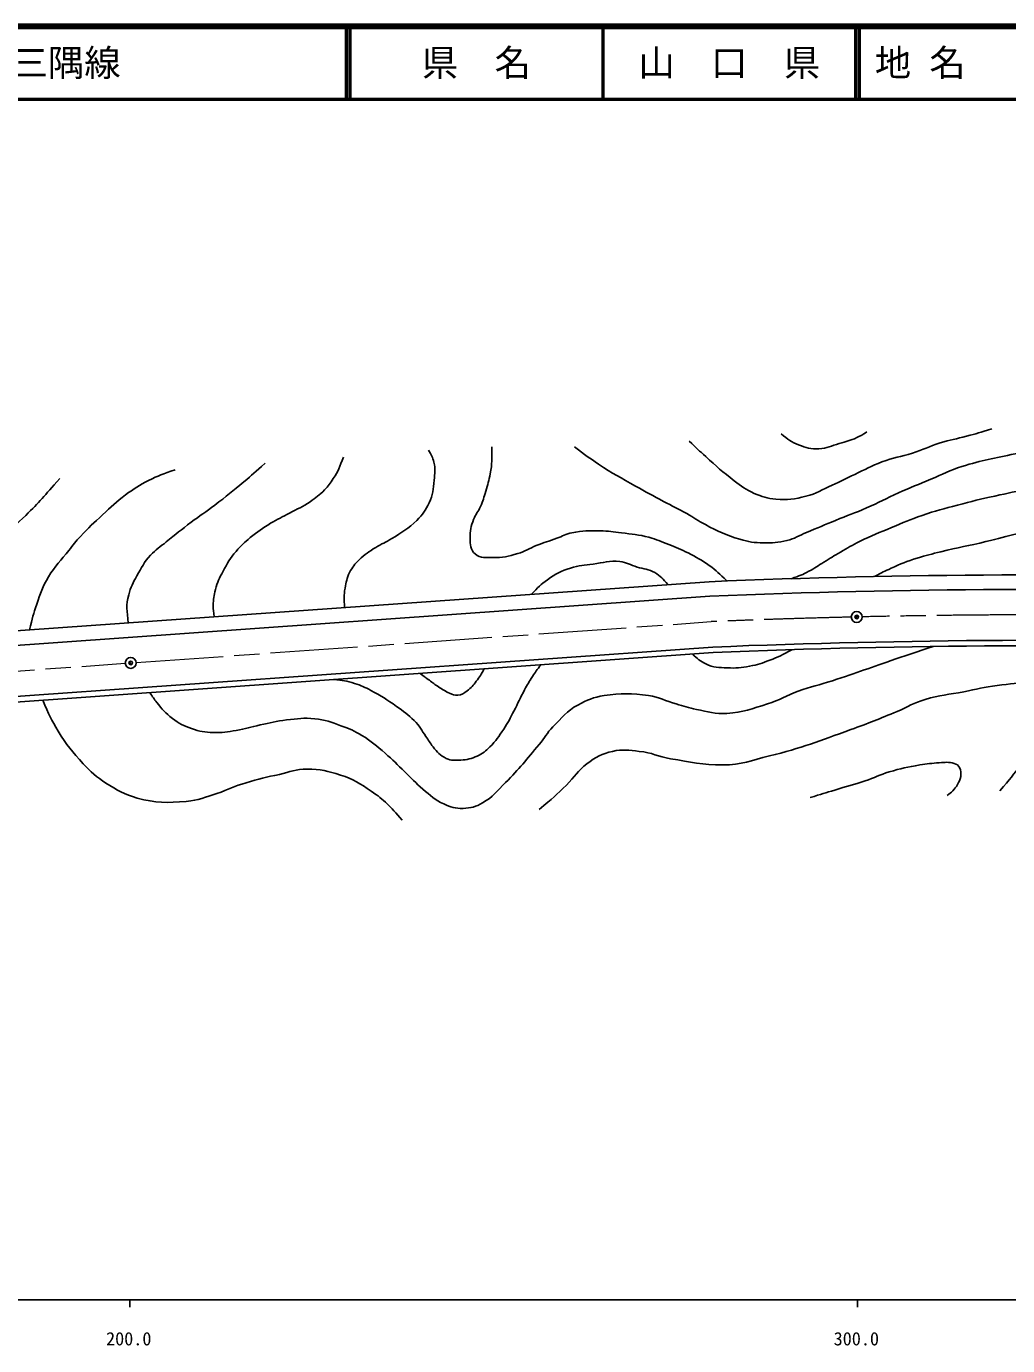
# Model space of a CAD drawing. Units: millimetres, scale not verified. Extents: x 40000 to 680000, y 20000 to 380000.
# Drawn here: x 253776 to 388638, y 198715 to 380000 of the extents above; entities that cross this region are included whole.
import ezdxf
from ezdxf.enums import TextEntityAlignment as Align

# ---------------------------------------------------------------- set-up
doc = ezdxf.new("R2010")
doc.units = ezdxf.units.MM
doc.header["$LTSCALE"] = 1000
doc.header["$PDMODE"] = 32
doc.header["$PDSIZE"] = 500
doc.linetypes.add('CHAIN', pattern=[18.5, 12, -1.5, 3.5, -1.5])
for name, color, linetype, lineweight in [('S-BGD', 7, 'Continuous', 25), ('S-BMK', 2, 'CHAIN', 13), ('S-BMK-SRVR', 3, 'Continuous', 25), ('S-TTL', 2, 'Continuous', 140), ('S-TTL-BAND', 7, 'Continuous', 25), ('S-TTL-LINE', 7, 'Continuous', 50)]:
    doc.layers.add(name, color=color, linetype=linetype, lineweight=lineweight)
doc.layers.add('S-TTL-TXT', color=7, linetype='Continuous')
doc.styles.add('ＭＳ ゴシック', font='')
doc.styles.get('ＭＳ ゴシック').set_extended_font_data('MS Gothic')

msp = doc.modelspace()

# ---------------------------------------------------------------- linework, layer by layer
at = {"layer": 'S-BGD'}
for p, q in [((212266, 294073), (347607, 303693)), ((131313, 286313), (347719, 301696)), ((207917, 284741), (348111, 294706)), ((212958, 284347), (348153, 293957))]:
    msp.add_line(p, q, dxfattribs=at)
for radius, start, end in [(1109443, 88.20797, 92.36306), (1107443, 88.20752, 92.36153), (1100443, 88.20595, 92.35611), (1099693, 88.20578, 92.35553)]:
    msp.add_arc((393351, -804806), radius, start, end, dxfattribs=at)
for points, knots in [([(344875, 323020), (345943, 321981), (346240, 321707), (347138, 320891), (348624, 319538), (349455, 318768), (351064, 317563), (352074, 316807), (352633, 316332), (353792, 315833), (354904, 315355), (355581, 315141), (356787, 315035), (358400, 314892), (359341, 315045), (360913, 315434), (362394, 315800), (363113, 316343), (364506, 316964), (365738, 317514), (366411, 317859), (367634, 318428), (369088, 319106), (369858, 319595), (371360, 320159), (372955, 320757), (373934, 320828), (375553, 321356), (377054, 321847), (377839, 322282), (379346, 322754), (380754, 323195), (381583, 323298), (383006, 323686), (384363, 324055), (384801, 324185), (386466, 324684)], [0, 0, 0, 0, 1, 1, 1, 2, 2, 2, 3, 3, 3, 4, 4, 4, 5, 5, 5, 6, 6, 6, 7, 7, 7, 8, 8, 8, 9, 9, 9, 10, 10, 10, 11, 11, 11, 12, 12, 12, 12]), ([(329107, 322212), (330650, 321041), (331101, 320722), (332426, 319835), (334338, 318554), (335495, 317970), (337494, 316830), (338985, 315979), (339835, 315528), (341351, 314722), (342589, 314063), (343312, 313749), (344535, 313062), (345549, 312493), (346062, 312077), (347092, 311537), (348879, 310601), (349916, 310105), (351846, 309519), (353067, 309148), (353799, 309035), (355075, 309026), (356343, 309017), (357070, 309052), (358305, 309340), (359414, 309599), (359944, 310024), (360996, 310461), (362555, 311110), (363424, 311481), (364987, 312121), (366647, 312799), (367604, 313110), (369248, 313825), (370987, 314581), (371912, 315115), (373644, 315888), (375364, 316656), (376345, 317047), (378084, 317772), (379745, 318463), (380628, 318983), (382345, 319521), (385147, 320399), (386791, 320626), (389655, 321270), (391754, 321742), (392938, 321971), (395038, 322436), (398444, 323191), (399521, 323455), (403739, 324455)], [0, 0, 0, 0, 1, 1, 1, 2, 2, 2, 3, 3, 3, 4, 4, 4, 5, 5, 5, 6, 6, 6, 7, 7, 7, 8, 8, 8, 9, 9, 9, 10, 10, 10, 11, 11, 11, 12, 12, 12, 13, 13, 13, 14, 14, 14, 15, 15, 15, 16, 16, 16, 17, 17, 17, 17]), ([(357519, 324018), (358478, 323231), (358883, 322898), (359915, 322488), (360947, 322077), (361598, 321928), (362709, 321955), (363838, 321983), (364424, 322362), (365504, 322687), (366449, 322972), (367013, 323055), (367900, 323486), (368465, 323761), (368680, 323878), (369298, 324284)], [0, 0, 0, 0, 1, 1, 1, 2, 2, 2, 3, 3, 3, 4, 4, 4, 5, 5, 5, 5]), ([(358923, 304102), (360064, 304520), (360426, 304646), (361330, 305121), (362159, 305557), (362567, 305900), (363367, 306386), (364253, 306925), (364752, 307224), (365650, 307744), (366677, 308338), (367241, 308696), (368303, 309225), (369975, 310056), (370959, 310424), (372685, 311138), (374315, 311811), (375213, 312232), (376881, 312804), (378757, 313447), (379840, 313713), (381756, 314223), (383745, 314753), (384869, 315011), (386878, 315457), (388751, 315874), (389804, 316094), (391691, 316445), (393756, 316828), (394934, 316922), (396998, 317309), (400126, 317893), (401851, 318352), (404959, 319036), (406889, 319461), (407965, 319723), (409895, 320147), (412786, 320782), (414436, 321007), (417301, 321752), (418909, 322170), (419802, 322444), (421373, 322986), (422368, 323329), (422700, 323446), (423903, 323911)], [0, 0, 0, 0, 1, 1, 1, 2, 2, 2, 3, 3, 3, 4, 4, 4, 5, 5, 5, 6, 6, 6, 7, 7, 7, 8, 8, 8, 9, 9, 9, 10, 10, 10, 11, 11, 11, 12, 12, 12, 13, 13, 13, 14, 14, 14, 15, 15, 15, 15]), ([(309058, 321764), (309456, 321084), (309594, 320786), (309776, 320104), (310024, 319173), (309907, 318597), (309821, 317637), (309710, 316405), (309687, 315656), (309148, 314542), (308644, 313501), (308277, 312922), (307444, 312121), (306241, 310965), (305406, 310490), (303990, 309609), (303158, 309091), (302625, 308916), (301792, 308398), (300846, 307809), (300298, 307476), (299505, 306694), (298899, 306096), (298587, 305705), (298204, 304944), (297810, 304162), (297729, 303654), (297576, 302792), (297396, 301768), (297436, 301332), (297497, 300131)], [0, 0, 0, 0, 1, 1, 1, 2, 2, 2, 3, 3, 3, 4, 4, 4, 5, 5, 5, 6, 6, 6, 7, 7, 7, 8, 8, 8, 9, 9, 9, 10, 10, 10, 10]), ([(350045, 303791), (348999, 304841), (348648, 305188), (347630, 305931), (346565, 306709), (345889, 307034), (344715, 307635), (343709, 308150), (343118, 308383), (342069, 308802), (341013, 309222), (340430, 309493), (339333, 309788), (337892, 310176), (337044, 310216), (335565, 310416), (334432, 310570), (333793, 310650), (332650, 310685), (331123, 310732), (330249, 310698), (328748, 310416), (327903, 310258), (327494, 309943), (326685, 309654), (325584, 309260), (324950, 309088), (323859, 308667), (322842, 308274), (322354, 307836), (321303, 307546), (320003, 307187), (319241, 306968), (317894, 307008), (316929, 307036), (316211, 306880), (315472, 307501), (314794, 308071), (314788, 308768), (314754, 309654), (314715, 310687), (314889, 311285), (315248, 312255), (315517, 312983), (315877, 313294), (316190, 314004), (316540, 314800), (316662, 315278), (316907, 316112), (317182, 317050), (317355, 317574), (317535, 318534), (317800, 319949), (317760, 320518), (317759, 322212)], [0, 0, 0, 0, 1, 1, 1, 2, 2, 2, 3, 3, 3, 4, 4, 4, 5, 5, 5, 6, 6, 6, 7, 7, 7, 8, 8, 8, 9, 9, 9, 10, 10, 10, 11, 11, 11, 12, 12, 12, 13, 13, 13, 14, 14, 14, 15, 15, 15, 16, 16, 16, 17, 17, 17, 18, 18, 18, 18]), ([(254218, 297055), (254601, 298728), (254727, 299238), (255192, 300594), (255712, 302108), (255972, 302995), (256807, 304361), (257745, 305895), (258510, 306590), (259632, 307994), (260239, 308753), (260539, 309213), (261202, 309923), (262336, 311136), (263027, 311763), (264252, 312883), (265453, 313981), (266082, 314654), (267392, 315619), (268570, 316487), (269274, 316924), (270576, 317592), (271939, 318292), (272492, 318478), (274209, 319072)], [0, 0, 0, 0, 1, 1, 1, 2, 2, 2, 3, 3, 3, 4, 4, 4, 5, 5, 5, 6, 6, 6, 7, 7, 7, 8, 8, 8, 8]), ([(286588, 319969), (285206, 318720), (284829, 318391), (283673, 317413), (282149, 316125), (281271, 315433), (279681, 314229), (278421, 313274), (277670, 312801), (276407, 311851), (275050, 310833), (274311, 310235), (272998, 309160), (272142, 308460), (271600, 308130), (270845, 307321), (269940, 306352), (269610, 305653), (268961, 304496), (268420, 303531), (268125, 302964), (267840, 301895), (267451, 300431), (267594, 299698), (267768, 298018)], [0, 0, 0, 0, 1, 1, 1, 2, 2, 2, 3, 3, 3, 4, 4, 4, 5, 5, 5, 6, 6, 6, 7, 7, 7, 8, 8, 8, 8]), ([(279587, 298858), (279477, 299561), (279457, 299804), (279457, 300414), (279456, 301282), (279560, 301771), (279771, 302612), (280028, 303641), (280308, 304185), (280802, 305124), (281398, 306254), (281769, 306885), (282596, 307860), (283277, 308663), (283708, 309079), (284525, 309743), (285569, 310592), (286198, 311020), (287350, 311717), (288336, 312313), (288940, 312557), (289952, 313107), (291061, 313710), (291736, 313963), (292777, 314677), (293599, 315240), (294052, 315582), (294751, 316292), (295294, 316843), (295533, 317217), (295962, 317861), (296669, 318925), (296813, 319430), (297352, 320822)], [0, 0, 0, 0, 1, 1, 1, 2, 2, 2, 3, 3, 3, 4, 4, 4, 5, 5, 5, 6, 6, 6, 7, 7, 7, 8, 8, 8, 9, 9, 9, 10, 10, 10, 11, 11, 11, 11]), ([(370347, 304398), (371407, 304967), (371718, 305119), (372619, 305534), (373982, 306161), (374764, 306486), (376196, 306930), (377460, 307321), (378183, 307490), (379468, 307802), (381878, 308388), (383249, 308628), (385662, 309198), (387408, 309610), (388373, 309894), (390112, 310332), (392632, 310967), (394039, 311346), (396568, 311946), (398269, 312350), (399228, 312552), (400930, 312950), (403916, 313647), (405573, 314106), (408564, 314782), (410282, 315170), (411239, 315416), (412970, 315741), (415637, 316243), (417164, 316352), (419818, 316919), (421403, 317257), (422249, 317622), (423832, 317966), (425113, 318245), (425848, 318311), (427147, 318490), (428353, 318655), (429035, 318694), (430244, 318838), (431335, 318969), (431938, 319143), (433036, 319187), (433975, 319226), (434568, 319374), (435435, 319013), (436015, 318772), (436459, 318563), (436656, 317966), (436896, 317239), (436540, 316761), (436264, 316047), (435886, 315068), (435399, 314656), (434824, 313778), (434214, 312845), (433822, 312356), (433210, 311423), (432316, 310059), (431895, 309243), (430986, 307889), (429964, 306367), (429584, 305876), (428230, 304090)], [0, 0, 0, 0, 1, 1, 1, 2, 2, 2, 3, 3, 3, 4, 4, 4, 5, 5, 5, 6, 6, 6, 7, 7, 7, 8, 8, 8, 9, 9, 9, 10, 10, 10, 11, 11, 11, 12, 12, 12, 13, 13, 13, 14, 14, 14, 15, 15, 15, 16, 16, 16, 17, 17, 17, 18, 18, 18, 19, 19, 19, 20, 20, 20, 21, 21, 21, 21]), ([(258355, 317856), (256186, 315399), (255601, 314689), (253682, 312809), (252458, 311610), (251733, 310979), (250473, 309818), (249542, 308960), (249012, 308489), (248074, 307637), (246894, 306566), (246140, 306060), (245052, 304896), (244105, 303882), (243604, 303270), (242872, 302092), (242196, 301006), (241827, 300372), (241407, 299163), (241005, 298005), (240932, 297504), (240741, 296097)], [0, 0, 0, 0, 1, 1, 1, 2, 2, 2, 3, 3, 3, 4, 4, 4, 5, 5, 5, 6, 6, 6, 7, 7, 7, 7]), ([(323204, 301958), (324103, 302938), (324448, 303280), (325384, 303958), (326513, 304776), (327238, 305155), (328568, 305572), (329739, 305940), (330446, 305953), (331663, 306111), (333095, 306296), (333908, 306640), (335341, 306469), (336309, 306354), (336789, 306002), (337718, 305707), (338663, 305406), (339287, 305450), (340140, 304944), (340958, 304460), (341263, 304098), (341924, 303289)], [0, 0, 0, 0, 1, 1, 1, 2, 2, 2, 3, 3, 3, 4, 4, 4, 5, 5, 5, 6, 6, 6, 7, 7, 7, 7]), ([(270738, 288454), (271154, 287799), (271302, 287605), (271704, 287091), (272440, 286147), (272905, 285639), (273846, 284899), (274762, 284177), (275384, 283885), (276486, 283504), (277607, 283116), (278288, 283003), (279474, 282956), (280705, 282908), (281397, 283056), (282612, 283255), (283912, 283468), (284611, 283731), (285900, 284002), (287315, 284300), (288099, 284533), (289536, 284700), (291045, 284874), (291911, 285008), (293421, 284849), (294862, 284697), (295648, 284402), (297008, 283903), (298176, 283474), (298837, 283211), (299897, 282558), (301231, 281734), (301893, 281136), (303085, 280117), (304183, 279178), (304728, 278573), (305774, 277577), (306751, 276647), (307232, 276052), (308265, 275186), (309324, 274297), (309894, 273710), (311154, 273143), (312118, 272710), (312737, 272511), (313794, 272546), (314884, 272581), (315545, 272739), (316484, 273293), (317896, 274126), (318458, 274927), (319622, 276082), (321559, 278005), (322495, 279226), (324254, 281312), (325032, 282235), (325297, 282897), (326147, 283753), (327401, 285015), (328011, 285911), (329584, 286742), (330901, 287437), (331696, 287826), (333170, 288037), (335539, 288375), (336932, 288400), (339297, 288037), (340824, 287802), (341597, 287315), (343083, 286891), (344168, 286582), (344766, 286364), (345872, 286144), (347489, 285823), (348411, 285504), (350056, 285596), (352290, 285722), (353498, 286230), (355635, 286891), (357344, 287420), (358189, 288023), (359869, 288635), (361668, 289289), (362730, 289490), (364551, 290079), (367976, 291187), (369858, 291918), (373268, 293068), (375270, 293743), (375901, 293955), (378398, 294785)], [0, 0, 0, 0, 1, 1, 1, 2, 2, 2, 3, 3, 3, 4, 4, 4, 5, 5, 5, 6, 6, 6, 7, 7, 7, 8, 8, 8, 9, 9, 9, 10, 10, 10, 11, 11, 11, 12, 12, 12, 13, 13, 13, 14, 14, 14, 15, 15, 15, 16, 16, 16, 17, 17, 17, 18, 18, 18, 19, 19, 19, 20, 20, 20, 21, 21, 21, 22, 22, 22, 23, 23, 23, 24, 24, 24, 25, 25, 25, 26, 26, 26, 27, 27, 27, 28, 28, 28, 29, 29, 29, 30, 30, 30, 30]), ([(345318, 293756), (346018, 293066), (346359, 292786), (347163, 292390), (348215, 291872), (348944, 291900), (350115, 291846), (351315, 291792), (351999, 291870), (353182, 292079), (354288, 292275), (354886, 292504), (355940, 292895), (357181, 293355), (357614, 293604), (359002, 294350)], [0, 0, 0, 0, 1, 1, 1, 2, 2, 2, 3, 3, 3, 4, 4, 4, 5, 5, 5, 5]), ([(295964, 290248), (297310, 290108), (297789, 290080), (298895, 289720), (299798, 289426), (300287, 289195), (301124, 288745), (302551, 287976), (303337, 287508), (304653, 286562), (305638, 285855), (306204, 285463), (307068, 284612), (307825, 283865), (308079, 283296), (308693, 282429), (309086, 281875), (309231, 281508), (309669, 280989), (310274, 280272), (310639, 279827), (311480, 279410), (312183, 279061), (312692, 279142), (313477, 279178), (314391, 279220), (314911, 279375), (315752, 279735), (316516, 280062), (316868, 280417), (317471, 280989), (318342, 281816), (318697, 282412), (319375, 283404), (320007, 284329), (320239, 284924), (320768, 285912), (321373, 287042), (321637, 287714), (322254, 288838), (322649, 289557), (322869, 289964), (323322, 290649), (323757, 291307), (323928, 291526), (324516, 292277)], [0, 0, 0, 0, 1, 1, 1, 2, 2, 2, 3, 3, 3, 4, 4, 4, 5, 5, 5, 6, 6, 6, 7, 7, 7, 8, 8, 8, 9, 9, 9, 10, 10, 10, 11, 11, 11, 12, 12, 12, 13, 13, 13, 14, 14, 14, 15, 15, 15, 15]), ([(307889, 291095), (308496, 290627), (308656, 290503), (309158, 290138), (309642, 289786), (309909, 289581), (310412, 289256), (310992, 288881), (311308, 288642), (311944, 288373), (312358, 288199), (312611, 288060), (313059, 288095), (313617, 288138), (313910, 288364), (314359, 288698), (314925, 289119), (315171, 289449), (315613, 289999), (316113, 290620), (316257, 290901), (316707, 291722)], [0, 0, 0, 0, 1, 1, 1, 2, 2, 2, 3, 3, 3, 4, 4, 4, 5, 5, 5, 6, 6, 6, 7, 7, 7, 7]), ([(324276, 272395), (326089, 273953), (326603, 274379), (328002, 275748), (329138, 276859), (329553, 277723), (330824, 278676), (332044, 279590), (332847, 280053), (334337, 280379), (335738, 280686), (336582, 280525), (338009, 280379), (339730, 280203), (340617, 279665), (342321, 279368), (345105, 278882), (346681, 278542), (349507, 278516), (352047, 278493), (353427, 279136), (355894, 279740), (360352, 280831), (362750, 281818), (367072, 283360), (369596, 284260), (370983, 284840), (373460, 285862), (374967, 286483), (375727, 287057), (377292, 287512), (379329, 288103), (380533, 288176), (382615, 288576), (384401, 288920), (385387, 289216), (387193, 289428), (389037, 289644), (390074, 289823), (391930, 289800), (392578, 289793), (392951, 289795), (393580, 289641), (394264, 289474), (394781, 289548), (395284, 289055), (395794, 288555), (395607, 287958), (395550, 287245), (395444, 285937), (394840, 285315), (394219, 284158), (392978, 281847), (392074, 280663), (390493, 278569), (389397, 277118), (389002, 276623), (387566, 274950)], [0, 0, 0, 0, 1, 1, 1, 2, 2, 2, 3, 3, 3, 4, 4, 4, 5, 5, 5, 6, 6, 6, 7, 7, 7, 8, 8, 8, 9, 9, 9, 10, 10, 10, 11, 11, 11, 12, 12, 12, 13, 13, 13, 14, 14, 14, 15, 15, 15, 16, 16, 16, 17, 17, 17, 18, 18, 18, 19, 19, 19, 19]), ([(256035, 287409), (256877, 285389), (257180, 284725), (258146, 283132), (259284, 281253), (260087, 280289), (261585, 278684), (262677, 277513), (263360, 276895), (264703, 276024), (266270, 275008), (267216, 274460), (269014, 273960), (271557, 273253), (273124, 273295), (275755, 273502), (277453, 273635), (278351, 274086), (279974, 274602), (281556, 275106), (282375, 275587), (283964, 276070), (285730, 276606), (286746, 276822), (288549, 277216), (290029, 277539), (290841, 277956), (292356, 277950), (294176, 277942), (295209, 277681), (296941, 277124), (298711, 276556), (299620, 275963), (301160, 274923), (303051, 273647), (303668, 272886), (305425, 270934)], [0, 0, 0, 0, 1, 1, 1, 2, 2, 2, 3, 3, 3, 4, 4, 4, 5, 5, 5, 6, 6, 6, 7, 7, 7, 8, 8, 8, 9, 9, 9, 10, 10, 10, 11, 11, 11, 12, 12, 12, 12]), ([(361485, 274015), (363132, 274530), (363551, 274659), (364878, 275063), (366512, 275560), (367448, 275771), (369069, 276310), (370374, 276744), (371040, 277180), (372362, 277558), (373976, 278019), (374898, 278225), (376553, 278506), (377597, 278682), (378190, 278745), (379247, 278805), (380046, 278850), (380539, 278974), (381293, 278705), (381634, 278583), (381886, 278484), (382041, 278156), (382251, 277713), (382264, 277394), (382191, 276909), (382122, 276451), (381970, 276215), (381742, 275811), (381537, 275448), (381381, 275265), (381093, 274963), (380827, 274683), (380707, 274589), (380345, 274315)], [0, 0, 0, 0, 1, 1, 1, 2, 2, 2, 3, 3, 3, 4, 4, 4, 5, 5, 5, 6, 6, 6, 7, 7, 7, 8, 8, 8, 9, 9, 9, 10, 10, 10, 11, 11, 11, 11])]:
    msp.add_open_spline(points, degree=3, knots=knots, dxfattribs=at)
at = {"layer": 'S-BMK'}
for p, q in [((268864, 292582), (347915, 298201)), ((169116, 285492), (267368, 292476))]:
    msp.add_line(p, q, dxfattribs=at)
for start, end in [(88.20674, 91.28187), (91.35972, 92.35883)]:
    msp.add_arc((393351, -804806), 1103943, start, end, dxfattribs=at)
at = {"layer": 'S-BMK-SRVR'}
for centre in [(367905, 298843), (268116, 292529)]:
    msp.add_circle(centre, 750, dxfattribs=at)
for p in [(367905, 298843), (268116, 292529)]:
    msp.add_point(p, dxfattribs=at)
at = {"layer": 'S-TTL'}
msp.add_line((680000, 380000), (40000, 380000), dxfattribs=at)
msp.add_line((680000, 380000), (40000, 380000), dxfattribs=at)
at = {"layer": 'S-TTL-BAND'}
for p, q in [((40000, 205000), (579000, 205000)), ((40000, 205000), (579000, 205000)), ((268000, 205000), (268000, 204000)), ((268000, 205000), (268000, 204000)), ((368000, 205000), (368000, 204000)), ((368000, 205000), (368000, 204000))]:
    msp.add_line(p, q, dxfattribs=at)
at = {"layer": 'S-TTL-LINE'}
for p, q in [((297750, 380000), (297750, 370000)), ((297750, 380000), (297750, 370000)), ((298250, 380000), (298250, 370000)), ((298250, 380000), (298250, 370000)), ((333000, 380000), (333000, 370000)), ((333000, 380000), (333000, 370000)), ((367750, 380000), (367750, 370000)), ((367750, 380000), (367750, 370000)), ((368250, 380000), (368250, 370000)), ((368250, 380000), (368250, 370000)), ((40000, 370000), (680000, 370000)), ((40000, 370000), (680000, 370000))]:
    msp.add_line(p, q, dxfattribs=at)

# ---------------------------------------------------------------- texts
at = {"layer": 'S-TTL-BAND', "style": 'ＭＳ ゴシック'}
for s, p in [('200.0', (267844, 198195)), ('200.0', (267844, 198195)), ('300.0', (367844, 198195)), ('300.0', (367844, 198195))]:
    msp.add_text(s, height=1833, dxfattribs=at).set_placement(p, align=Align.BOTTOM_CENTER)
at = {"layer": 'S-TTL-TXT', "style": 'ＭＳ ゴシック'}
for s, p in [('主要地方道秋芳三隅線', (216734, 375000)), ('地 名', (370380, 375000)), ('地 名', (370380, 375000))]:
    msp.add_text(s, height=3666, dxfattribs=at).set_placement(p, align=Align.MIDDLE_LEFT)
for s, p in [('県\u3000名', (315625, 375000)), ('県\u3000名', (315625, 375000)), ('山\u3000口\u3000県', (350375, 375000)), ('山\u3000口\u3000県', (350375, 375000))]:
    msp.add_text(s, height=3666, dxfattribs=at).set_placement(p, align=Align.MIDDLE_CENTER)

doc.saveas('drawing.dxf')
